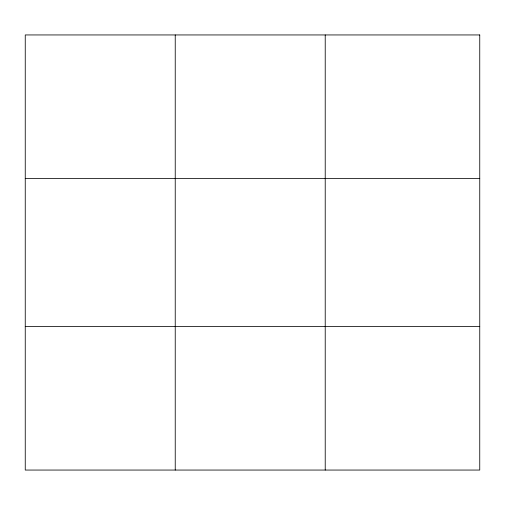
<?xml version="1.0" encoding="UTF-8"?>
<svg xmlns="http://www.w3.org/2000/svg" width="505" height="505" viewBox="0 0 505 505"><rect width="100%" height="100%" fill="white"/><g stroke="black" fill="none" stroke-linecap="round" stroke-linejoin="round"><path stroke-width="0.76" d="M175.235 34.946L175.235 470.054M325.22 34.946L325.22 470.054M25.25 178.53L479.75 178.53M25.25 326.47L479.75 326.47M479.75 34.946L479.75 470.054L25.25 470.054L25.25 34.946L479.75 34.946"/></g></svg>
